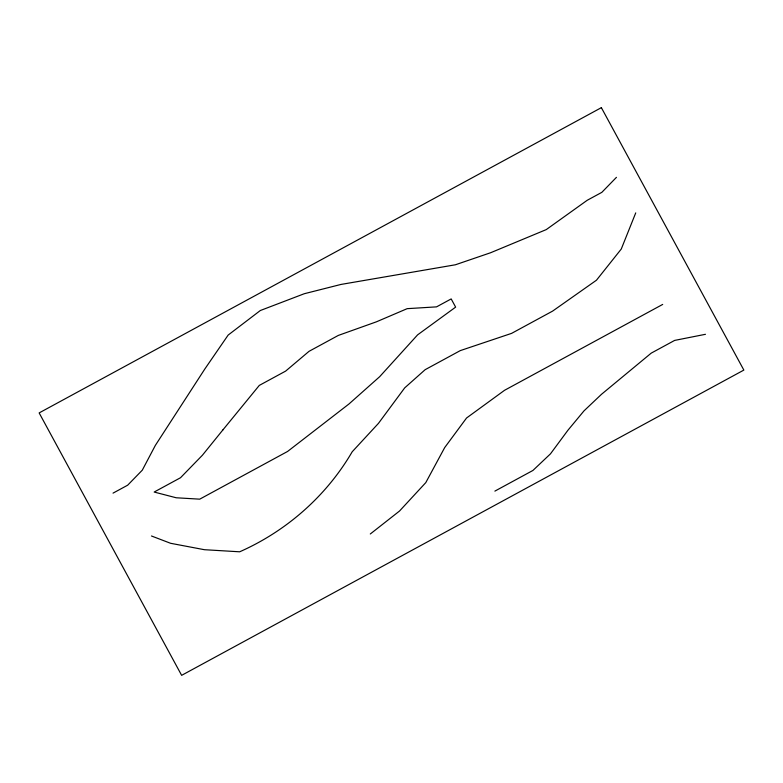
<?xml version="1.0" encoding="UTF-8"?>
<svg xmlns="http://www.w3.org/2000/svg" width="783" height="783" viewBox="0 0 783 783"><rect width="100%" height="100%" fill="white"/><g stroke="black" fill="none" stroke-linecap="round" stroke-linejoin="round"><path stroke-width="1.17" d="M635.737 212.878L621.262 249.053L596.47 280.206L552.592 311.115L511.593 333.372L460.296 350.608L425.149 369.684L404.694 387.879L378.463 423.358L352.193 451.781A232.434 216.999 -28.5 0 1 239.676 551.8L204.422 549.705L170.606 543.294L151.471 535.983M616.446 177.34L601.843 192.344L587.201 200.291L546.25 229.605L490.579 252.752L455.393 264.781L340.957 284.444L304.293 293.723L260.328 310.518L228.156 335.065L204.852 368.959L155.357 445.38L142.281 470.182L127.678 485.186L113.036 493.133M370.29 533.986L399.526 511.025L425.795 482.602L444.695 447.573L466.551 418.005L504.575 390.277L662.702 304.421M494.876 491.117L532.939 470.446L550.469 453.846L567.959 430.2L584.001 410.869L601.53 394.27L651.231 353.123L674.652 340.409L705.463 334.302M222.832 429.984L202.406 455.236L180.511 477.738L154.153 492.047L176.214 497.773L199.724 499.163L287.567 451.468L348.983 403.969L379.667 376.692L417.613 334.85L455.637 307.122L451.184 298.92L436.542 306.867L407.18 308.659L376.417 321.823L338.305 335.427L309.031 351.332L285.638 371.103L259.29 385.412L222.832 429.984M601.364 107.653L39.15 412.915L181.636 675.347L743.85 370.085L601.364 107.653"/></g></svg>
